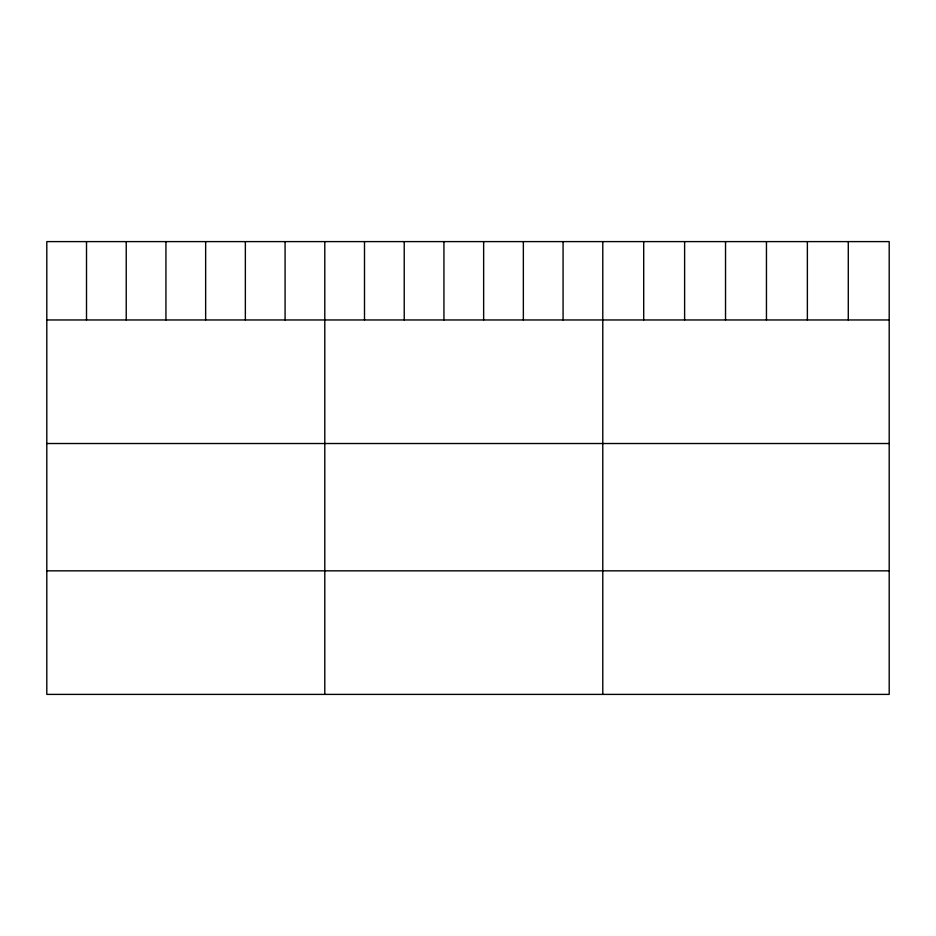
<?xml version="1.0" encoding="UTF-8"?>
<svg xmlns="http://www.w3.org/2000/svg" width="936" height="936" viewBox="0 0 936 936"><rect width="100%" height="100%" fill="white"/><g stroke="black" fill="none" stroke-linecap="round" stroke-linejoin="round"><path stroke-width="1.4" d="M889.2 319.96L889.2 694.395L46.8 694.395L46.8 241.605L889.2 241.605L889.2 319.96L46.8 319.96M46.8 443.524L889.2 443.524M46.8 570.831L889.2 570.831M848.285 241.605L848.285 319.96M807.37 241.605L807.37 319.96M766.455 241.605L766.455 319.96M725.529 241.605L725.529 319.96M684.614 241.605L684.614 319.96M643.699 241.605L643.699 319.96M602.784 241.605L602.784 694.395M563.074 241.605L563.074 319.96M523.353 241.605L523.353 319.96M483.643 241.605L483.643 319.96M443.933 241.605L443.933 319.96M404.223 241.605L404.223 319.96M364.502 241.605L364.502 319.96M324.792 241.605L324.792 694.395M285.082 241.605L285.082 319.96M245.361 241.605L245.361 319.96M205.651 241.605L205.651 319.96M165.941 241.605L165.941 319.96M126.231 241.605L126.231 319.96M86.51 241.605L86.51 319.96"/></g></svg>
